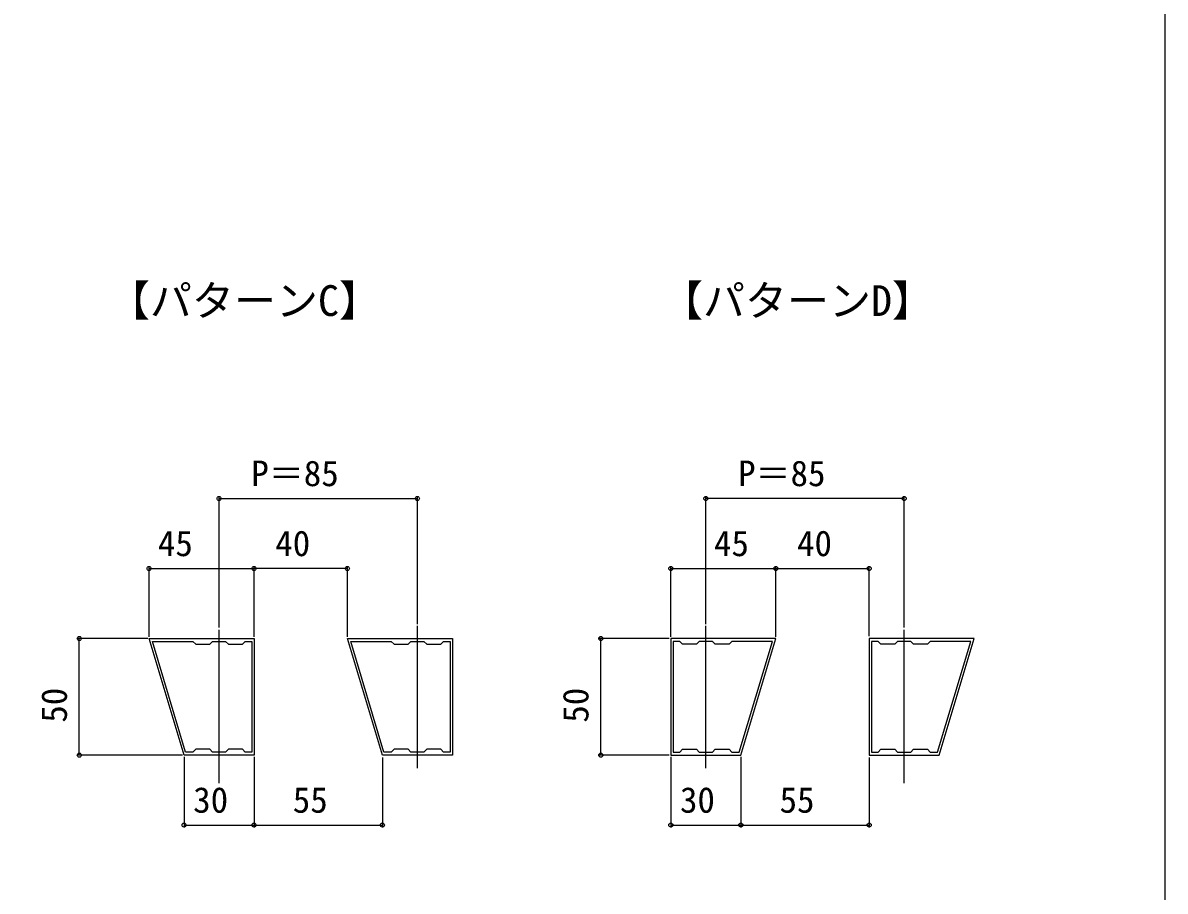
# Model space of a CAD drawing. Units: millimetres, scale not verified. Extents: x -875 to 875, y -1310 to 1300.
# Drawn here: x 385.5 to 875, y 6.1 to 378.4 of the extents above; entities that cross this region are included whole.
import ezdxf
from ezdxf.enums import TextEntityAlignment as Align

# ---------------------------------------------------------------- set-up
doc = ezdxf.new("R2010")
doc.units = ezdxf.units.MM
doc.header["$LTSCALE"] = 4
for name, color, linetype in [('0-2_USER1', 3, 'Continuous'), ('0-3_YKK_11', 7, 'Continuous'), ('0-4_YKK_12', 2, 'Continuous'), ('0-7_YKK_D', 6, 'Continuous'), ('0-8_YKK_ZWAK', 7, 'Continuous')]:
    doc.layers.add(name, color=color, linetype=linetype)
doc.styles.add('ＭＳ ゴシック', font='')
doc.styles.get('ＭＳ ゴシック').set_extended_font_data('MS Gothic')

msp = doc.modelspace()

# ---------------------------------------------------------------- linework, layer by layer
at = {"layer": '0-3_YKK_11'}
for points in [[(454.567, 64.437), (439.567, 114.437), (484.567, 114.437), (484.567, 64.437)], [(455.221, 65.737), (441.001, 113.137), (458.367, 113.137), (459.567, 111.937), (465.567, 111.937), (466.767, 113.137), (472.367, 113.137), (473.567, 111.937), (479.567, 111.937), (480.767, 113.137), (483.567, 113.137), (483.567, 65.737), (480.767, 65.737), (479.567, 66.937), (473.567, 66.937), (472.367, 65.737), (466.767, 65.737), (465.567, 66.937), (459.567, 66.937), (458.367, 65.737)], [(539.567, 64.437), (524.567, 114.437), (569.567, 114.437), (569.567, 64.437)], [(540.221, 65.737), (526.001, 113.137), (543.367, 113.137), (544.567, 111.937), (550.567, 111.937), (551.767, 113.137), (557.367, 113.137), (558.567, 111.937), (564.567, 111.937), (565.767, 113.137), (568.567, 113.137), (568.567, 65.737), (565.767, 65.737), (564.567, 66.937), (558.567, 66.937), (557.367, 65.737), (551.767, 65.737), (550.567, 66.937), (544.567, 66.937), (543.367, 65.737)], [(693.167, 64.437), (708.167, 114.437), (663.167, 114.437), (663.167, 64.437)], [(692.513, 65.737), (706.733, 113.137), (689.367, 113.137), (688.167, 111.937), (682.167, 111.937), (680.967, 113.137), (675.367, 113.137), (674.167, 111.937), (668.167, 111.937), (666.967, 113.137), (664.167, 113.137), (664.167, 65.737), (666.967, 65.737), (668.167, 66.937), (674.167, 66.937), (675.367, 65.737), (680.967, 65.737), (682.167, 66.937), (688.167, 66.937), (689.367, 65.737)], [(778.167, 64.437), (793.167, 114.437), (748.167, 114.437), (748.167, 64.437)], [(777.513, 65.737), (791.733, 113.137), (774.367, 113.137), (773.167, 111.937), (767.167, 111.937), (765.967, 113.137), (760.367, 113.137), (759.167, 111.937), (753.167, 111.937), (751.967, 113.137), (749.167, 113.137), (749.167, 65.737), (751.967, 65.737), (753.167, 66.937), (759.167, 66.937), (760.367, 65.737), (765.967, 65.737), (767.167, 66.937), (773.167, 66.937), (774.367, 65.737)]]:
    msp.add_lwpolyline(points, close=True, dxfattribs=at)
at = {"layer": '0-4_YKK_12'}
for p, q in [((469.567, 52.468), (469.567, 118.08)), ((554.567, 58.784), (554.567, 119.839)), ((678.167, 58.784), (678.167, 119.839)), ((763.167, 52.468), (763.167, 118.08))]:
    msp.add_line(p, q, dxfattribs=at)
at = {"layer": '0-7_YKK_D'}
for p, q in [((469.567, 119.08), (469.567, 175.437)), ((469.567, 174.437), (554.567, 174.437)), ((554.567, 120.595), (554.567, 175.437)), ((678.167, 120.595), (678.167, 175.437)), ((763.167, 174.437), (678.167, 174.437)), ((763.167, 119.08), (763.167, 175.437)), ((439.567, 115.137), (439.567, 145.437)), ((439.567, 144.437), (484.567, 144.437)), ((484.567, 115.437), (484.567, 145.437)), ((484.567, 115.137), (484.567, 145.437)), ((524.567, 144.437), (484.567, 144.437)), ((524.567, 115.137), (524.567, 145.437)), ((663.167, 115.137), (663.167, 145.437)), ((663.167, 144.437), (708.167, 144.437)), ((708.167, 115.137), (708.167, 145.437)), ((708.167, 115.137), (708.167, 145.437)), ((708.167, 144.437), (748.167, 144.437)), ((748.167, 115.437), (748.167, 145.437)), ((438.97, 114.437), (408.67, 114.437)), ((409.67, 64.437), (409.67, 114.437)), ((662.467, 114.437), (632.167, 114.437)), ((633.167, 64.437), (633.167, 114.437)), ((453.867, 64.437), (408.67, 64.437)), ((454.567, 63.737), (454.567, 33.437)), ((484.567, 63.737), (484.567, 33.437)), ((484.567, 63.737), (484.567, 33.437)), ((662.467, 64.437), (632.167, 64.437)), ((663.167, 63.737), (663.167, 33.437)), ((693.167, 63.737), (693.167, 33.437)), ((693.167, 63.737), (693.167, 33.437)), ((539.567, 63.437), (539.567, 33.437)), ((748.167, 63.437), (748.167, 33.437)), ((454.567, 34.437), (484.567, 34.437)), ((484.567, 34.437), (539.567, 34.437)), ((663.167, 34.437), (693.167, 34.437)), ((693.167, 34.437), (748.167, 34.437))]:
    msp.add_line(p, q, dxfattribs=at)
for centre in [(469.567, 174.437), (554.567, 174.437), (678.167, 174.437), (763.167, 174.437), (439.567, 144.437), (484.567, 144.437), (484.567, 144.437), (524.567, 144.437), (663.167, 144.437), (708.167, 144.437), (708.167, 144.437), (748.167, 144.437), (409.67, 114.437), (633.167, 114.437), (409.67, 64.437), (633.167, 64.437), (454.567, 34.437), (484.567, 34.437), (484.567, 34.437), (539.567, 34.437), (663.167, 34.437), (693.167, 34.437), (693.167, 34.437), (748.167, 34.437)]:
    msp.add_circle(centre, 0.875, dxfattribs=at)
at = {"layer": '0-8_YKK_ZWAK'}
msp.add_lwpolyline([(-875, -1310), (875, -1310), (875, 1240)], dxfattribs=at)

# ---------------------------------------------------------------- texts
at = {"layer": '0-2_USER1', "style": 'ＭＳ ゴシック'}
for s, p in [('【パターンC】', (421.932, 248.727)), ('【パターンD】', (658.932, 248.727))]:
    msp.add_text(s, height=13.2, dxfattribs=at).set_placement(p, align=Align.BOTTOM_LEFT)
at = {"layer": '0-7_YKK_D', "style": 'ＭＳ ゴシック'}
for s, p in [('P＝85', (483.388, 176.437)), ('P＝85', (691.988, 176.437)), ('45', (443.354, 146.437)), ('40', (493.658, 146.437)), ('45', (681.662, 146.437)), ('40', (717.258, 146.437)), ('30', (458.488, 36.437)), ('55', (501.158, 36.437)), ('30', (667.088, 36.437)), ('55', (709.758, 36.437))]:
    msp.add_text(s, height=11, dxfattribs=at).set_placement(p, align=Align.BOTTOM_LEFT)
for p in [(407.67, 78.358), (631.167, 78.358)]:
    msp.add_text('50', height=11, rotation=90, dxfattribs=at).set_placement(p, align=Align.BOTTOM_LEFT)

doc.saveas('drawing.dxf')
